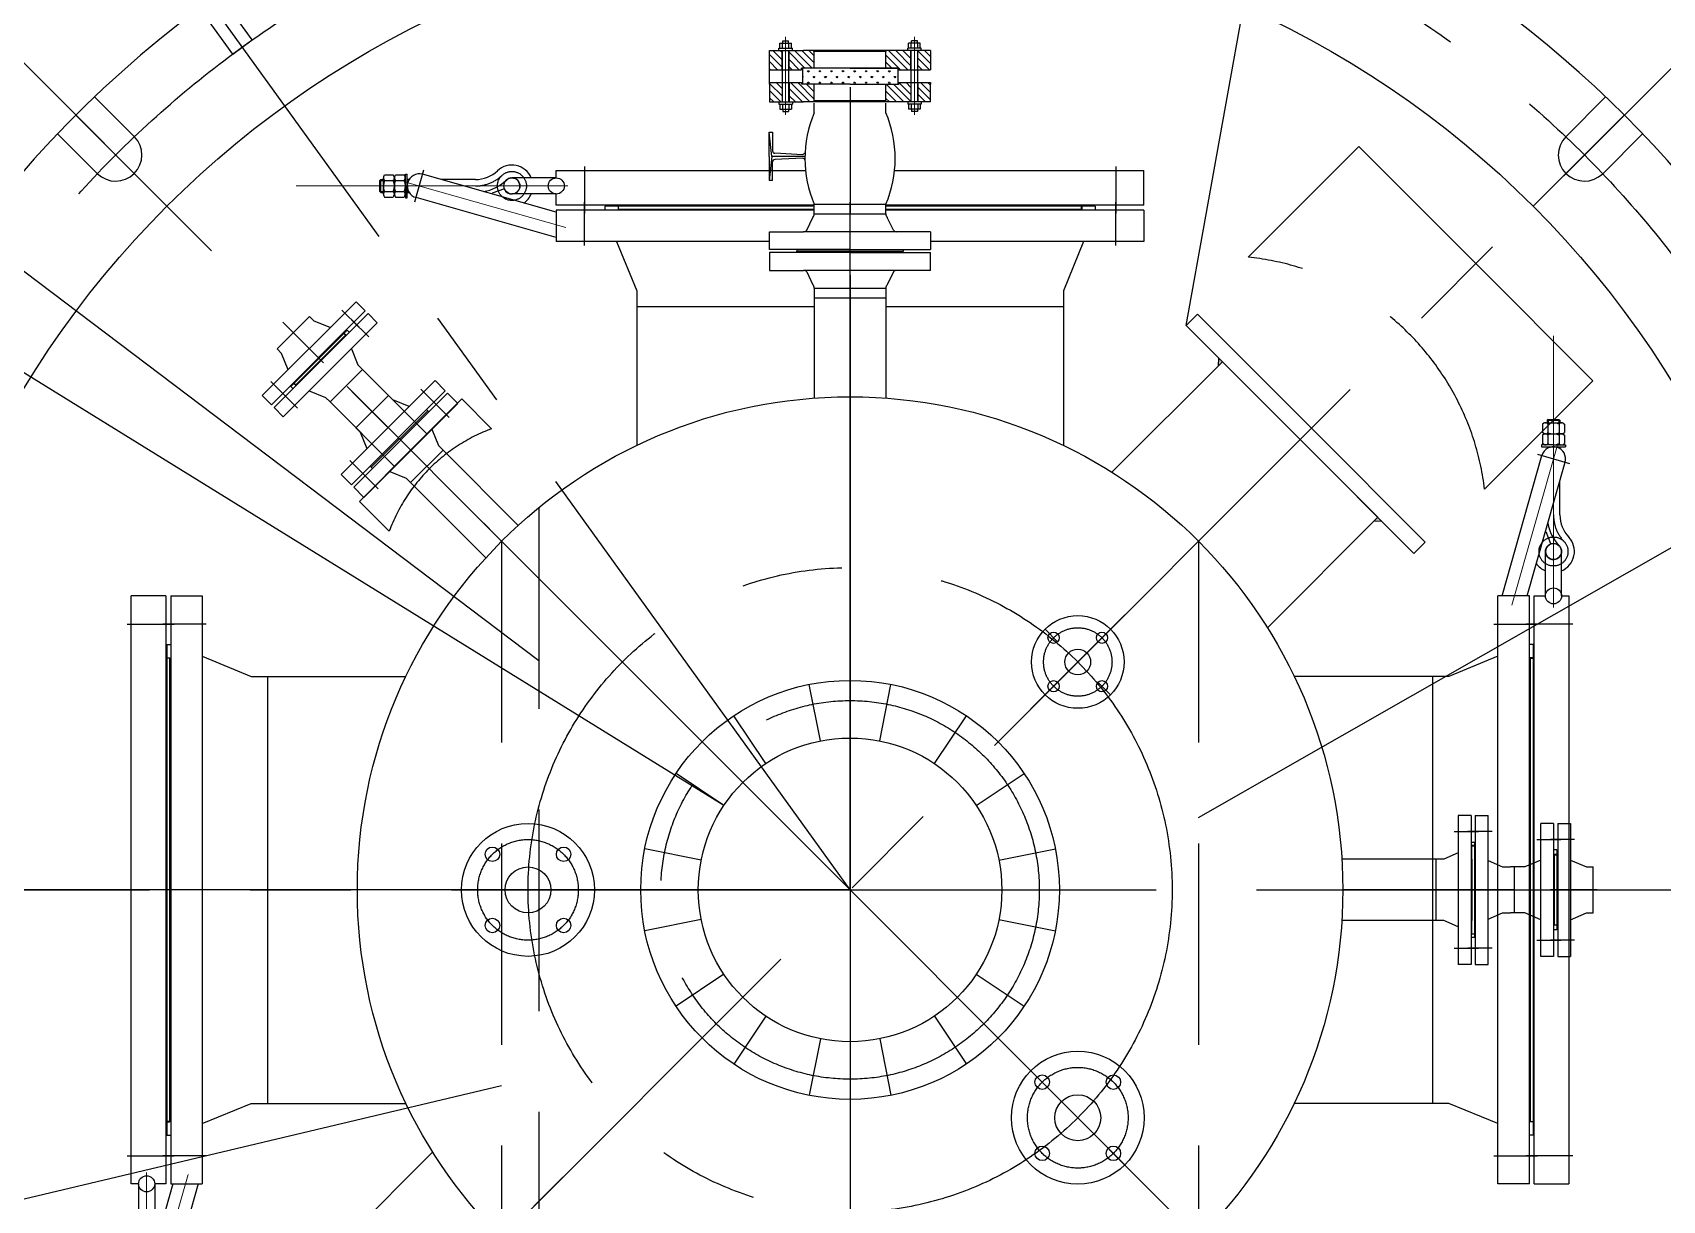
# Model space of a CAD drawing. Header units: millimetres. Extents: x -1250 to 28450, y -500 to 41550.
# Drawn here: x 12735 to 14760, y 23617 to 25066 of the extents above; entities that cross this region are included whole.
import ezdxf

# ---------------------------------------------------------------- set-up
doc = ezdxf.new("R2010")
doc.units = ezdxf.units.MM
doc.header["$LTSCALE"] = 500
for name, pattern in [('CENTER', [2, 1.25, -0.25, 0.25, -0.25]), ('CENTER2', [1.125, 0.75, -0.125, 0.125, -0.125]), ('DASHED', [0.75, 0.5, -0.25])]:
    doc.linetypes.add(name, pattern=pattern)
for name, color, linetype in [('1轮廓实线层', 7, 'Continuous'), ('2细线层', 4, 'Continuous'), ('3中心线层', 1, 'CENTER'), ('4虚线层', 6, 'DASHED'), ('5剖面线层', 2, 'Continuous'), ('7粗实线', 7, 'Continuous'), ('点划线', 1, 'CENTER2')]:
    doc.layers.add(name, color=color, linetype=linetype)
doc.layers.add('中心线', color=1, linetype='CENTER', lineweight=18)

msp = doc.modelspace()

# ---------------------------------------------------------------- hatches: boundary and pattern name
at = {"layer": '5剖面线层'}
h = msp.add_hatch(color=256, dxfattribs=at)
h.paths.add_polyline_path([(14400.81, 24459.39), (14406.18, 24464.76), (14411.09, 24459.84)])
h.paths.add_polyline_path([(14208.22, 24662.71), (14213.14, 24657.8), (14207.77, 24652.43)])
at = {"layer": '7粗实线'}
h = msp.add_hatch(dxfattribs=at)
h.set_pattern_fill('ANSI31', color=4, scale=2, angle=180, style=0)
h.set_pattern_definition([(135, (66147.559, -10835.091), (4.49012806, 4.49012806), [])])
h.paths.add_polyline_path([(13835.04, 25044.29), (13850.71, 25044.29), (13850.71, 25020.29), (13835.04, 25020.29)])
h.paths.add_polyline_path([(13795.21, 25042.96), (13796.12, 25044.29), (13808.71, 25044.29), (13826.37, 25044.29), (13826.37, 25020.29), (13811.21, 25020.29), (13811.21, 25022.29), (13795.21, 25022.29)])
h.paths.add_polyline_path([(13675.04, 25044.29), (13692.71, 25044.29), (13705.29, 25044.29), (13706.21, 25042.96), (13706.21, 25022.29), (13690.21, 25022.29), (13690.21, 25020.29), (13675.04, 25020.29)])
h.paths.add_polyline_path([(13650.71, 25044.29), (13666.37, 25044.29), (13666.37, 25020.29), (13650.71, 25020.29)])
h.paths.add_polyline_path([(13826.71, 24993.49), (13826.71, 24980.29), (13795.21, 24980.29), (13795.21, 25002.29), (13811.21, 25002.29), (13811.21, 25004.29), (13826.36, 25004.29), (13826.36, 24993.8)])
h.paths.add_polyline_path([(13834.71, 24980.29), (13834.71, 24993.49), (13835.05, 24993.8), (13835.05, 25004.29), (13850.71, 25004.29), (13850.71, 24980.29)])
h.paths.add_polyline_path([(13666.71, 24993.47), (13666.71, 24980.29), (13650.71, 24980.29), (13650.71, 25004.29), (13666.28, 25004.29), (13666.28, 24993.85)])
h.paths.add_polyline_path([(13674.71, 24980.29), (13674.71, 24993.35), (13675.24, 24993.8), (13675.24, 25004.29), (13690.21, 25004.29), (13690.21, 25002.29), (13706.21, 25002.29), (13706.21, 24980.29)])
h = msp.add_hatch(dxfattribs=at)
h.set_pattern_fill('GRASS', color=4, scale=0.4, angle=180, style=0)
h.set_pattern_definition([(90, (58434.882, -3381.561), (7.1842, 7.1842), [1.905, -12.4634]), (135, (58434.882, -3381.561), (7.1842049, 7.1842049), [1.905, -8.255]), (45, (58434.882, -3381.561), (7.1842049, -7.1842049), [1.905, -8.255])])
h.paths.add_polyline_path([(13750.99, 25023.71), (13810.55, 25023.71), (13810.55, 25003.71), (13750.99, 25003.71)])
h.paths.add_polyline_path([(13691.8, 25023.71), (13750.99, 25023.71), (13750.99, 25003.71), (13691.8, 25003.71)])

# ---------------------------------------------------------------- linework, layer by layer
for p, q in [((13485.71, 24726.03), (13485.71, 24553.97)), ((14015.71, 24726.03), (14015.71, 24553.97)), ((14168.24, 24702.7), (14182.38, 24716.84)), ((14309.66, 24561.28), (14168.24, 24702.7)), ((14182.38, 24716.84), (14323.8, 24575.42)), ((14076.03, 24520.69), (14213.14, 24657.8)), ((14208.22, 24662.71), (14207.77, 24652.43)), ((14213.14, 24657.8), (14406.18, 24464.76)), ((13226.08, 24596.95), (13224.67, 24598.37)), ((14465.22, 24434), (14323.8, 24575.42)), ((14309.66, 24561.28), (14451.08, 24419.85)), ((13245.17, 24548.16), (13338.58, 24454.76)), ((13204.87, 24507.86), (13298.27, 24414.45)), ((13309.87, 24443.16), (13295.73, 24457.3)), ((14406.18, 24464.76), (14269.07, 24327.65)), ((14411.09, 24459.84), (14400.81, 24459.39)), ((14451.08, 24419.85), (14465.22, 24434)), ((13026.99, 24267.32), (13199.05, 24267.32)), ((14474.42, 24267.32), (14302.36, 24267.32)), ((13026.99, 23737.32), (13199.05, 23737.32)), ((14474.42, 23737.32), (14302.36, 23737.32)), ((13232.34, 23677), (13095.23, 23539.89))]:
    msp.add_line(p, q)
at = {"layer": '1轮廓实线层'}
for p, q in [((12983.89, 25039.67), (12894.44, 25163.67)), ((13008.22, 25057.22), (12918.54, 25181.53)), ((12983.89, 25039.67), (13008.22, 25057.22)), ((12861.81, 24937.18), (12812.3, 24986.69)), ((14639.6, 24937.18), (14689.39, 24986.97)), ((12815.85, 24891.22), (12766.33, 24940.73)), ((14685.57, 24891.22), (14735.35, 24941.01)), ((14382.7, 24924.89), (14245.38, 24787.57)), ((14527.98, 24779.6), (14382.7, 24924.89)), ((13166.71, 24882.84), (13167.91, 24884.04)), ((13166.71, 24869.24), (13166.71, 24882.84)), ((13166.71, 24882.84), (13171.08, 24882.84)), ((13167.91, 24868.04), (13167.91, 24884.04)), ((13167.91, 24884.04), (13171.08, 24884.04)), ((13171.08, 24865.92), (13171.08, 24886.17)), ((13171.61, 24888.17), (13172.61, 24889.9)), ((13172.61, 24889.9), (13183.14, 24889.9)), ((13172.61, 24882.97), (13183.28, 24882.97)), ((13184.14, 24888.17), (13183.14, 24889.9)), ((13184.71, 24865.92), (13184.71, 24886.17)), ((13185.24, 24888.17), (13186.24, 24889.9)), ((13186.24, 24889.9), (13196.78, 24889.9)), ((13186.24, 24882.97), (13196.92, 24882.97)), ((13197.77, 24888.17), (13196.78, 24889.9)), ((13198.34, 24876.04), (13198.34, 24890.84)), ((13198.34, 24890.84), (13200.71, 24890.83)), ((13200.7, 24861.23), (13200.71, 24890.83)), ((13200.71, 24884.04), (13203.02, 24884.03)), ((13203.02, 24884.03), (13200.71, 24884.03)), ((13385.71, 24843.39), (13219.8, 24890.47)), ((13285.41, 24884.03), (13242.47, 24884.03)), ((13385.71, 24886.02), (13330.71, 24886.02)), ((13385.71, 24895.03), (13695.42, 24895.03)), ((13385.71, 24886.02), (13385.71, 24895.03)), ((13806, 24895.03), (14115.71, 24895.03)), ((14115.71, 24852.03), (14115.71, 24895.03)), ((13166.71, 24869.24), (13167.91, 24868.04)), ((13166.71, 24869.24), (13171.08, 24869.24)), ((13167.91, 24868.04), (13171.08, 24868.04)), ((13171.61, 24863.91), (13172.61, 24862.19)), ((13172.61, 24869.11), (13183.28, 24869.11)), ((13172.61, 24862.19), (13183.14, 24862.19)), ((13184.14, 24863.91), (13183.14, 24862.19)), ((13184.71, 24865.91), (13184.71, 24865.92)), ((13185.24, 24863.91), (13186.24, 24862.19)), ((13186.24, 24869.11), (13185.88, 24868.75)), ((13186.24, 24869.11), (13196.92, 24869.11)), ((13186.24, 24862.19), (13196.78, 24862.19)), ((13197.77, 24863.91), (13196.78, 24862.19)), ((13198.34, 24876.04), (13198.34, 24861.24)), ((13198.34, 24861.24), (13200.7, 24861.23)), ((13202.48, 24868.97), (13200.7, 24868.97)), ((13200.7, 24868.03), (13203.02, 24868.03)), ((13385.71, 24812.21), (13211.61, 24861.6)), ((13321.34, 24872.54), (13306.34, 24866.95)), ((13385.71, 24866.05), (13330.71, 24866.05)), ((13385.71, 24852.03), (13385.71, 24866.05)), ((13706.21, 24852.03), (13385.71, 24852.03)), ((13385.71, 24846.03), (13385.71, 24807.03)), ((13706.21, 24846.03), (13385.71, 24846.03)), ((13446.21, 24851.03), (13446.21, 24846.03)), ((13706.21, 24851.03), (13446.21, 24851.03)), ((13462.71, 24851.03), (13462.71, 24847.03)), ((13462.71, 24847.03), (13706.21, 24847.03)), ((13463.21, 24847.03), (13463.21, 24852.03)), ((13463.21, 24847.03), (13706.21, 24847.03)), ((14115.71, 24852.03), (13795.21, 24852.03)), ((14055.21, 24851.03), (13795.21, 24851.03)), ((13795.21, 24847.03), (14038.21, 24847.03)), ((13795.21, 24847.03), (14038.71, 24847.03)), ((14115.71, 24846.03), (13795.21, 24846.03)), ((14038.21, 24847.03), (14038.21, 24852.03)), ((14038.71, 24851.03), (14038.71, 24847.03)), ((14055.21, 24851.03), (14055.21, 24846.03)), ((14115.71, 24846.03), (14115.71, 24807.03)), ((13650.71, 24807.03), (13385.71, 24807.03)), ((13460.71, 24807.03), (13485.71, 24746.03)), ((14115.71, 24807.03), (13850.71, 24807.03)), ((14040.71, 24807.03), (14015.71, 24746.03)), ((14527.98, 24779.6), (14673.27, 24634.32)), ((13485.71, 24746.03), (13485.71, 24726.03)), ((13706.21, 24749.25), (13706.21, 24612.7)), ((13795.21, 24749.25), (13795.21, 24612.7)), ((14015.71, 24746.03), (14015.71, 24726.03)), ((13020.62, 24615.74), (13137.29, 24732.41)), ((13148.6, 24721.1), (13031.93, 24604.42)), ((13152.14, 24717.56), (13035.47, 24600.89)), ((13148.6, 24721.1), (13137.29, 24732.41)), ((13152.14, 24717.56), (13163.45, 24706.25)), ((13706.21, 24726.03), (13485.71, 24726.03)), ((14015.71, 24726.03), (13795.21, 24726.03)), ((13039, 24673.72), (13079.31, 24714.03)), ((13046.78, 24589.58), (13163.45, 24706.25)), ((13125.98, 24697.06), (13055.97, 24627.05)), ((13084.96, 24708.37), (13079.31, 24714.03)), ((13105.12, 24700.24), (13084.96, 24708.37)), ((13125.98, 24697.06), (13128.81, 24694.23)), ((13061.98, 24628.82), (13124.21, 24691.05)), ((13062.34, 24629.17), (13123.86, 24690.69)), ((13123.86, 24690.69), (13121.03, 24693.52)), ((13122.09, 24693.17), (13124.21, 24691.05)), ((13044.66, 24668.06), (13039, 24673.72)), ((13052.79, 24647.91), (13044.66, 24668.06)), ((13131.28, 24674.07), (13139.41, 24653.92)), ((13145.07, 24648.27), (13104.76, 24607.96)), ((13139.41, 24653.92), (13145.07, 24648.27)), ((13225.06, 24568.27), (13145.07, 24648.27)), ((13055.97, 24627.05), (13058.8, 24624.22)), ((13062.34, 24629.17), (13059.51, 24632)), ((13059.86, 24630.94), (13061.98, 24628.82)), ((13078.95, 24621.75), (13099.11, 24613.62)), ((13118.6, 24517.76), (13235.27, 24634.43)), ((13131.33, 24505.03), (13248, 24621.7)), ((13134.16, 24502.2), (13250.83, 24618.87)), ((13177.29, 24616.04), (13136.98, 24575.74)), ((13182.95, 24610.39), (13177.29, 24616.04)), ((13248, 24621.7), (13235.27, 24634.43)), ((13250.83, 24618.87), (13263.56, 24606.15)), ((14673.27, 24634.32), (14538.83, 24499.87)), ((13031.93, 24604.42), (13020.62, 24615.74)), ((13035.47, 24600.89), (13046.78, 24589.58)), ((13099.11, 24613.62), (13104.76, 24607.96)), ((13104.76, 24607.96), (13184.76, 24527.96)), ((13146.88, 24489.47), (13263.56, 24606.15)), ((13226.08, 24596.95), (13156.08, 24526.95)), ((13226.08, 24596.95), (13156.08, 24526.95)), ((13203.1, 24602.26), (13182.95, 24610.39)), ((13204.91, 24548.12), (13268.47, 24611.67)), ((13226.08, 24596.95), (13227.49, 24595.54)), ((13268.47, 24611.67), (13305.44, 24574.7)), ((13142.64, 24570.08), (13136.98, 24575.74)), ((14612.3, 24581.42), (14610.57, 24580.42)), ((14610.57, 24580.42), (14610.57, 24569.89)), ((14614.31, 24581.95), (14634.55, 24581.95)), ((14617.62, 24586.32), (14616.42, 24585.12)), ((14616.42, 24585.12), (14632.42, 24585.12)), ((14616.42, 24585.12), (14616.42, 24581.95)), ((14617.5, 24580.42), (14617.5, 24569.75)), ((14617.62, 24586.32), (14631.22, 24586.32)), ((14617.62, 24586.32), (14617.62, 24581.95)), ((14631.22, 24586.32), (14632.42, 24585.12)), ((14631.22, 24586.32), (14631.22, 24581.95)), ((14631.35, 24580.42), (14631.35, 24569.75)), ((14632.42, 24585.12), (14632.42, 24581.95)), ((14636.55, 24581.42), (14638.28, 24580.42)), ((14638.28, 24580.42), (14638.28, 24569.89)), ((13150.77, 24549.93), (13142.64, 24570.08)), ((13231.38, 24573.97), (13239.52, 24553.82)), ((14612.3, 24568.89), (14610.57, 24569.89)), ((14612.3, 24567.78), (14610.57, 24566.79)), ((14610.57, 24566.79), (14610.57, 24556.25)), ((14612.3, 24555.26), (14610.57, 24556.25)), ((14614.3, 24568.32), (14614.31, 24568.32)), ((14614.31, 24568.32), (14634.55, 24568.32)), ((14617.5, 24566.79), (14617.13, 24567.15)), ((14617.5, 24566.79), (14617.5, 24556.11)), ((14631.35, 24566.79), (14631.35, 24556.11)), ((14636.55, 24568.89), (14638.28, 24569.89)), ((14636.55, 24567.78), (14638.28, 24566.79)), ((14636.55, 24555.26), (14638.28, 24556.25)), ((14638.28, 24566.79), (14638.28, 24556.25)), ((13204.91, 24548.12), (13141.36, 24484.56)), ((13245.17, 24548.16), (13204.87, 24507.86)), ((13239.52, 24553.82), (13245.17, 24548.16)), ((14560.59, 24367.32), (14609.99, 24541.42)), ((14609.62, 24554.69), (14609.62, 24552.33)), ((14624.42, 24554.69), (14609.62, 24554.69)), ((14609.62, 24552.33), (14639.22, 24552.32)), ((14616.42, 24552.32), (14616.42, 24550.01)), ((14617.35, 24550.55), (14617.35, 24552.32)), ((14624.42, 24554.69), (14639.22, 24554.69)), ((14632.42, 24552.32), (14632.42, 24550.01)), ((14632.42, 24550.01), (14632.42, 24552.32)), ((14639.22, 24554.69), (14639.22, 24552.32)), ((13131.33, 24505.03), (13118.6, 24517.76)), ((13156.08, 24526.95), (13154.66, 24528.36)), ((13156.08, 24526.95), (13157.49, 24525.53)), ((13179.06, 24521.65), (13199.21, 24513.51)), ((14591.78, 24367.32), (14638.85, 24533.23)), ((13134.16, 24502.2), (13146.88, 24489.47)), ((13199.21, 24513.51), (13204.87, 24507.86)), ((14632.42, 24467.62), (14632.42, 24510.56)), ((13141.36, 24484.56), (13178.33, 24447.59)), ((14620.92, 24431.69), (14615.34, 24446.69)), ((14614.43, 24367.32), (14614.43, 24422.32)), ((14634.4, 24367.32), (14634.4, 24422.32)), ((12857.99, 23637.32), (12857.99, 24367.32)), ((12900.99, 24367.32), (12857.99, 24367.32)), ((12900.99, 24367.32), (12900.99, 23637.32)), ((12906.99, 24367.32), (12906.99, 23637.32)), ((12906.99, 24367.32), (12945.99, 24367.32)), ((12945.99, 24367.32), (12945.99, 23637.32)), ((14555.42, 23637.32), (14555.42, 24367.32)), ((14594.42, 24367.32), (14555.42, 24367.32)), ((14594.42, 23637.32), (14594.42, 24367.32)), ((14600.42, 23637.32), (14600.42, 24367.32)), ((14600.42, 24367.32), (14614.43, 24367.32)), ((14634.4, 24367.32), (14643.42, 24367.32)), ((14643.42, 24367.32), (14643.42, 23637.32)), ((12901.99, 24306.82), (12901.99, 23697.82)), ((12901.99, 24306.82), (12906.99, 24306.82)), ((12945.99, 24292.32), (13006.99, 24267.32)), ((14555.42, 24292.32), (14494.42, 24267.32)), ((14599.42, 24306.82), (14594.42, 24306.82)), ((14599.42, 23697.82), (14599.42, 24306.82)), ((12905.99, 24289.82), (12900.99, 24289.82)), ((12901.99, 24290.32), (12905.99, 24290.32)), ((12905.99, 23714.32), (12905.99, 24290.32)), ((12905.99, 23714.82), (12905.99, 24289.82)), ((14595.42, 24290.32), (14595.42, 23714.32)), ((14599.42, 24290.32), (14595.42, 24290.32)), ((14595.42, 24289.82), (14595.42, 23714.82)), ((14595.42, 24289.82), (14600.42, 24289.82)), ((13006.99, 24267.32), (13026.99, 24267.32)), ((13026.99, 24267.32), (13026.99, 23737.32)), ((14494.42, 24267.32), (14474.42, 24267.32)), ((14474.42, 23737.32), (14474.42, 24267.32)), ((14645.61, 24039.32), (14665.61, 24030.82)), ((14665.61, 24030.82), (14673.61, 24030.82)), ((14673.61, 23973.82), (14673.61, 24030.82)), ((14645.61, 23965.32), (14665.61, 23973.82)), ((14665.61, 23973.82), (14673.61, 23973.82)), ((12945.99, 23712.32), (13006.99, 23737.32)), ((13006.99, 23737.32), (13026.99, 23737.32)), ((14494.42, 23737.32), (14474.42, 23737.32)), ((14555.42, 23712.32), (14494.42, 23737.32)), ((12905.99, 23714.82), (12900.99, 23714.82)), ((12901.99, 23714.32), (12905.99, 23714.32)), ((14595.42, 23714.82), (14600.42, 23714.82)), ((14599.42, 23714.32), (14595.42, 23714.32)), ((12901.99, 23697.82), (12906.99, 23697.82)), ((14599.42, 23697.82), (14594.42, 23697.82)), ((12867.01, 23637.32), (12857.99, 23637.32)), ((12909.63, 23637.32), (12862.56, 23471.42)), ((12867.01, 23637.32), (12867.01, 23582.32)), ((12886.98, 23637.32), (12886.98, 23582.32)), ((12900.99, 23637.32), (12886.98, 23637.32)), ((12940.82, 23637.32), (12891.42, 23463.23)), ((12906.99, 23637.32), (12945.99, 23637.32)), ((14594.42, 23637.32), (14555.42, 23637.32)), ((14600.42, 23637.32), (14643.42, 23637.32))]:
    msp.add_line(p, q, dxfattribs=at)
for centre, radius in [((13750.71, 24002.32), 1200), ((13330.71, 24876.03), 9.99), ((13385.84, 24876.03), 9.99), ((13750.71, 24002.32), 612), ((14624.42, 24422.32), 9.99), ((14624.42, 24367.19), 9.99), ((14033.55, 24285.17), 57.5), ((14003.5, 24315.22), 7), ((14063.6, 24315.22), 7), ((14033.55, 24285.17), 16), ((13750.71, 24002.32), 260), ((14003.5, 24255.11), 7), ((14063.6, 24255.11), 7), ((13750.71, 24002.32), 188.5), ((13350.71, 24002.32), 82.5), ((13306.51, 24046.52), 9), ((13394.9, 24046.52), 9), ((13350.71, 24002.32), 28.5), ((13306.51, 23958.13), 9), ((13394.9, 23958.13), 9), ((14033.55, 23719.48), 82.5), ((13989.35, 23763.67), 9), ((14077.74, 23763.67), 9), ((14033.55, 23719.48), 28.5), ((13989.35, 23675.29), 9), ((14077.74, 23675.29), 9), ((12876.99, 23637.46), 9.99)]:
    msp.add_circle(centre, radius, dxfattribs=at)
for centre, radius, start, end in [((13750.71, 24002.32), 1360, 208.36882, 125.17411), ((13750.71, 24002.32), 1360, 126.43801, 207.73886), ((12838.54, 24914.49), 32.5, 225.72183, 44.27817), ((14662.87, 24914.49), 32.5, 135.72183, 314.27817), ((13330.71, 24876.03), 26, 22.58747, 133.34176), ((13188.29, 24875.98), 17.25, 156.09853, 203.45697), ((13175.08, 24886.17), 4, 150, 180), ((13175.08, 24886.16), 4, 180, 232.90464), ((13180.68, 24886.16), 4, 307.09536, 0), ((13167.46, 24875.98), 17.25, 336.54303, 23.90147), ((13180.68, 24886.17), 4, 0, 30), ((13201.93, 24875.98), 17.25, 156.09853, 203.45697), ((13188.71, 24886.17), 4, 150, 180), ((13188.71, 24886.16), 4, 180, 232.90464), ((13194.31, 24886.16), 4, 307.09536, 0), ((13181.09, 24875.98), 17.25, 336.54303, 23.90147), ((13194.31, 24886.17), 4, 0, 30), ((13215.71, 24876.03), 15, 74.16042, 254.16042), ((13285.41, 24924.03), 40, 270, 313.34176), ((13285.41, 24924.03), 56, 280.46339, 313.34176), ((13330.71, 24876.03), 10, 200.44381, 133.34176), ((13175.08, 24865.92), 4, 127.09536, 180), ((13175.08, 24865.91), 4, 180, 210), ((13180.68, 24865.92), 4, 0, 52.90464), ((13180.68, 24865.91), 4, 330, 0), ((13188.71, 24865.92), 4, 135, 180), ((13188.71, 24865.91), 4, 180, 210), ((13194.31, 24865.92), 4, 0, 52.90464), ((13194.31, 24865.91), 4, 330, 0), ((13330.71, 24876.03), 26, 200.44381, 203.23513), ((13330.71, 24876.03), 26, 305.0857, 337.41253), ((14614.3, 24577.95), 4, 90, 120), ((14614.31, 24577.95), 4, 37.09536, 90), ((14624.36, 24564.74), 17.25, 66.09853, 113.45697), ((14634.54, 24577.95), 4, 90, 142.90464), ((14634.55, 24577.95), 4, 60, 90), ((14614.3, 24572.35), 4, 240, 270), ((14614.3, 24564.32), 4, 90, 120), ((14614.3, 24558.72), 4, 240, 270), ((14614.31, 24572.35), 4, 270, 322.90464), ((14614.31, 24564.32), 4, 45, 90), ((14614.31, 24558.72), 4, 270, 322.90464), ((14624.36, 24585.57), 17.25, 246.54303, 293.90147), ((14624.36, 24551.1), 17.25, 66.09853, 113.45697), ((14624.36, 24571.94), 17.25, 246.54303, 293.90147), ((14634.54, 24572.35), 4, 217.09536, 270), ((14634.54, 24564.32), 4, 90, 142.90464), ((14634.54, 24558.72), 4, 217.09536, 270), ((14634.55, 24572.35), 4, 270, 300), ((14634.55, 24564.32), 4, 60, 90), ((14634.55, 24558.72), 4, 270, 300), ((14624.42, 24537.32), 15, 344.16042, 164.16042), ((14672.42, 24467.62), 56, 190.46339, 223.34176), ((14672.42, 24467.62), 40, 180, 223.34176), ((14624.42, 24422.32), 26, 110.44381, 113.23513), ((14624.42, 24422.32), 26, 292.58747, 43.34176), ((14624.42, 24422.32), 10, 110.44381, 43.34176), ((14624.42, 24422.32), 26, 215.0857, 247.41253)]:
    msp.add_arc(centre, radius, start, end, dxfattribs=at)
at = {"layer": '2细线层'}
for p, q in [((14168.24, 24702.7), (14498.61, 26542.89)), ((13364.34, 24286.42), (11486.52, 25705.52)), ((14183.46, 24092.13), (15716.76, 24967.3)), ((13593.97, 24107.05), (12222.24, 24953.91)), ((13317.96, 23759.24), (11527.39, 23334.64))]:
    msp.add_line(p, q, dxfattribs=at)
at = {"layer": '3中心线层'}
for p, q in [((13750.71, 25748.81), (13750.71, 22255.83)), ((12515.75, 22767.37), (14985.66, 25237.28)), ((12515.75, 25237.28), (13096.63, 24656.4)), ((13750.71, 24002.32), (12906.49, 25172.6)), ((12902.18, 24850.85), (12789.04, 24963.99)), ((14599.23, 24850.85), (14712.37, 24963.99)), ((13750.71, 24955.55), (13750.71, 24842.03)), ((13420.71, 24900.03), (13420.71, 24842.03)), ((14080.71, 24900.03), (14080.71, 24842.03)), ((13420.71, 24802.03), (13420.71, 24856.03)), ((13750.71, 24502.74), (13750.71, 24856.03)), ((14080.71, 24802.03), (14080.71, 24856.03)), ((13750.71, 24765.32), (13750.71, 24707.32)), ((13119.61, 24721.8), (13140.83, 24700.59)), ((13750.71, 24662.32), (13750.71, 24720.32)), ((13152.85, 24688.57), (13131.63, 24709.78)), ((13750.71, 24002.32), (13750.71, 24712.32)), ((13750.71, 24002.32), (13093.1, 24659.93)), ((13031.22, 24633.42), (13052.44, 24612.2)), ((13064.46, 24600.18), (13043.25, 24621.4)), ((13338.17, 24414.86), (13126.03, 24626.99)), ((13217.59, 24623.82), (13238.81, 24602.61)), ((13252.95, 24588.47), (13231.74, 24609.68)), ((13129.21, 24535.43), (13150.42, 24514.22)), ((13164.56, 24500.08), (13143.35, 24521.29)), ((13975.21, 24226.83), (14091.88, 24343.5)), ((12852.99, 24332.32), (12910.99, 24332.32)), ((12950.99, 24332.32), (12896.99, 24332.32)), ((14008.45, 24310.27), (13992.89, 24325.82)), ((14058.65, 24310.27), (14074.21, 24325.82)), ((14550.42, 24332.32), (14604.42, 24332.32)), ((14648.42, 24332.32), (14590.42, 24332.32)), ((13713.93, 24187.2), (13699.98, 24257.33)), ((13713.93, 24187.2), (13699.98, 24257.33)), ((13750.71, 24262.32), (13750.71, 23742.32)), ((13787.48, 24187.2), (13801.43, 24257.33)), ((13787.48, 24187.2), (13801.43, 24257.33)), ((14008.45, 24260.06), (13992.89, 24244.51)), ((14058.65, 24260.06), (14074.21, 24244.51)), ((13645.98, 24159.06), (13606.26, 24218.51)), ((13645.98, 24159.06), (13606.26, 24218.51)), ((13855.43, 24159.06), (13895.15, 24218.51)), ((13855.43, 24159.06), (13895.15, 24218.51)), ((13593.97, 24107.05), (13534.52, 24146.77)), ((13593.97, 24107.05), (13534.52, 24146.77)), ((13907.44, 24107.05), (13966.89, 24146.77)), ((13565.83, 24039.1), (13495.7, 24053.05)), ((13565.83, 24039.1), (13495.7, 24053.05)), ((13935.58, 24039.1), (14005.71, 24053.05)), ((13935.58, 24039.1), (14005.71, 24053.05)), ((13281.71, 24002.32), (12004.22, 24002.32)), ((12255.71, 24002.32), (15497.2, 24002.32)), ((13750.71, 24002.32), (12380.71, 24002.32)), ((13293.21, 24002.32), (13408.21, 24002.32)), ((13490.71, 24002.32), (14010.71, 24002.32)), ((13750.71, 24002.32), (14333.21, 23419.82)), ((14572.17, 24002.32), (14362.71, 24002.32)), ((14678.61, 24002.32), (14620.61, 24002.32)), ((13565.83, 23965.55), (13495.7, 23951.6)), ((13565.83, 23965.55), (13495.7, 23951.6)), ((13935.58, 23965.55), (14005.71, 23951.6)), ((13935.58, 23965.55), (14005.71, 23951.6)), ((13593.97, 23897.6), (13534.52, 23857.87)), ((13593.97, 23897.6), (13534.52, 23857.87)), ((13907.44, 23897.6), (13966.89, 23857.87)), ((13907.44, 23897.6), (13966.89, 23857.87)), ((13645.98, 23845.59), (13606.26, 23786.14)), ((13645.98, 23845.59), (13606.26, 23786.14)), ((13855.43, 23845.59), (13895.15, 23786.14)), ((13855.43, 23845.59), (13895.15, 23786.14)), ((13713.93, 23817.45), (13699.98, 23747.32)), ((13713.93, 23817.45), (13699.98, 23747.32)), ((13787.48, 23817.45), (13801.43, 23747.32)), ((13787.48, 23817.45), (13801.43, 23747.32)), ((13975.21, 23777.82), (14091.88, 23661.14)), ((12852.99, 23672.32), (12910.99, 23672.32)), ((12950.99, 23672.32), (12896.99, 23672.32)), ((14550.42, 23672.32), (14604.42, 23672.32)), ((14648.42, 23672.32), (14590.42, 23672.32)), ((13394, 23645.62), (13169.46, 23421.08))]:
    msp.add_line(p, q, dxfattribs=at)
for centre, radius in [((13750.71, 24002.32), 1290), ((13750.71, 24002.32), 400), ((14033.55, 24285.17), 42.5), ((13750.71, 24002.32), 235), ((13350.71, 24002.32), 62.5), ((14033.55, 23719.48), 62.5)]:
    msp.add_circle(centre, radius, dxfattribs=at)
at = {"layer": '4虚线层'}
for p, q in [((13750.71, 24612.7), (13750.71, 23390.32)), ((13364.34, 24476.94), (13364.34, 23527.7)), ((13317.96, 24435.07), (13317.96, 23569.57)), ((14183.46, 24435.07), (14183.46, 23569.57)), ((14506.11, 24094.82), (14506.11, 23909.82)), ((14522.11, 24094.82), (14506.11, 24094.82)), ((14522.11, 24094.82), (14522.11, 23909.82)), ((14527.11, 24094.82), (14527.11, 23909.82)), ((14527.11, 24094.82), (14543.11, 24094.82)), ((14543.11, 23909.82), (14543.11, 24094.82)), ((14501.11, 24074.82), (14531.11, 24074.82)), ((14548.11, 24074.82), (14518.11, 24074.82)), ((14624.61, 24084.82), (14608.61, 24084.82)), ((14608.61, 23919.82), (14608.61, 24084.82)), ((14624.61, 24084.82), (14624.61, 23919.82)), ((14629.61, 24084.82), (14629.61, 23919.82)), ((14629.61, 24084.82), (14645.61, 24084.82)), ((14645.61, 24084.82), (14645.61, 23919.82)), ((14526.11, 24061.32), (14522.11, 24061.32)), ((14523.11, 23947.32), (14523.11, 24057.32)), ((14526.11, 24057.32), (14523.11, 24057.32)), ((14523.11, 24056.82), (14527.11, 24056.82)), ((14523.11, 23947.82), (14523.11, 24056.82)), ((14526.11, 24061.32), (14526.11, 23943.32)), ((14603.61, 24064.82), (14633.61, 24064.82)), ((14650.61, 24064.82), (14620.61, 24064.82)), ((14628.61, 24051.82), (14624.61, 24051.82)), ((14628.61, 24051.82), (14628.61, 23952.82)), ((14405.61, 24040.32), (14361.53, 24040.32)), ((14478.11, 24040.32), (14405.61, 24040.32)), ((14488.11, 24040.32), (14478.11, 24040.32)), ((14478.11, 24040.32), (14478.11, 23964.32)), ((14506.11, 24048.32), (14488.11, 24040.32)), ((14523.11, 24040.32), (14523.11, 23964.32)), ((14543.11, 24038.82), (14561.11, 24030.82)), ((14561.11, 24030.82), (14571.11, 24030.82)), ((14580.61, 24030.82), (14571.11, 24030.82)), ((14575.86, 23973.82), (14575.86, 24030.82)), ((14588.61, 24030.82), (14580.61, 24030.82)), ((14608.61, 24039.32), (14588.61, 24030.82)), ((14625.61, 23958.32), (14625.61, 24046.32)), ((14628.61, 24046.32), (14625.61, 24046.32)), ((14625.61, 24045.82), (14629.61, 24045.82)), ((14625.61, 23958.82), (14625.61, 24045.82)), ((14473.11, 24002.32), (14531.11, 24002.32)), ((14576.11, 24002.32), (14518.11, 24002.32)), ((14575.61, 24002.32), (14633.61, 24002.32)), ((14543.11, 23965.82), (14561.11, 23973.82)), ((14561.11, 23973.82), (14571.11, 23973.82)), ((14580.61, 23973.82), (14571.11, 23973.82)), ((14588.61, 23973.82), (14580.61, 23973.82)), ((14608.61, 23965.32), (14588.61, 23973.82)), ((14478.11, 23964.32), (14361.53, 23964.32)), ((14488.11, 23964.32), (14478.11, 23964.32)), ((14506.11, 23956.32), (14488.11, 23964.32)), ((14628.61, 23952.82), (14624.61, 23952.82)), ((14625.61, 23958.82), (14629.61, 23958.82)), ((14628.61, 23958.32), (14625.61, 23958.32)), ((14501.11, 23929.82), (14531.11, 23929.82)), ((14548.11, 23929.82), (14518.11, 23929.82)), ((14526.11, 23943.32), (14522.11, 23943.32)), ((14523.11, 23947.82), (14527.11, 23947.82)), ((14526.11, 23947.32), (14523.11, 23947.32)), ((14603.61, 23939.82), (14633.61, 23939.82)), ((14650.61, 23939.82), (14620.61, 23939.82)), ((14522.11, 23909.82), (14506.11, 23909.82)), ((14527.11, 23909.82), (14543.11, 23909.82)), ((14624.61, 23919.82), (14608.61, 23919.82)), ((14629.61, 23919.82), (14645.61, 23919.82))]:
    msp.add_line(p, q, dxfattribs=at)
for centre, radius, start, end in [((14211.78, 24459.79), 329.5, 6.98643, 84.14596), ((13381.21, 24371.82), 216.57, 110.47938, 159.52062)]:
    msp.add_arc(centre, radius, start, end, dxfattribs=at)
at = {"layer": '7粗实线'}
for p, q in [((13650.71, 25002.29), (13650.71, 25044.29)), ((13650.71, 25044.29), (13692.71, 25044.29)), ((13662.4, 25044.29), (13662.4, 25047.1)), ((13662.4, 25047.1), (13679.01, 25047.1)), ((13663.49, 25047.1), (13663.49, 25053.2)), ((13663.49, 25053.2), (13678, 25053.2)), ((13666.37, 25020.29), (13666.37, 25044.29)), ((13666.71, 25047.1), (13666.71, 25053.2)), ((13666.71, 24980.29), (13666.71, 25044.29)), ((13667.13, 25053.2), (13667.13, 25056.32)), ((13667.13, 25056.32), (13674.28, 25056.32)), ((13674.28, 25053.2), (13674.28, 25056.32)), ((13674.71, 25047.1), (13674.71, 25053.2)), ((13674.71, 24980.29), (13674.71, 25044.29)), ((13675.04, 25020.29), (13675.04, 25044.29)), ((13678, 25047.1), (13678, 25053.2)), ((13679.01, 25044.29), (13679.01, 25047.1)), ((13705.29, 25044.29), (13692.71, 25044.29)), ((13706.21, 25042.96), (13705.29, 25044.29)), ((13796.12, 25044.29), (13705.29, 25044.29)), ((13706.21, 25022.29), (13706.21, 25042.96)), ((13795.21, 25042.96), (13706.21, 25042.96)), ((13795.21, 25042.96), (13796.12, 25044.29)), ((13795.21, 25022.29), (13795.21, 25042.96)), ((13808.71, 25044.29), (13796.12, 25044.29)), ((13850.71, 25044.29), (13808.71, 25044.29)), ((13839.01, 25047.1), (13822.4, 25047.1)), ((13822.4, 25044.29), (13822.4, 25047.1)), ((13837.92, 25053.2), (13823.41, 25053.2)), ((13823.41, 25047.1), (13823.41, 25053.2)), ((13826.37, 25020.29), (13826.37, 25044.29)), ((13826.71, 25047.1), (13826.71, 25053.2)), ((13826.71, 25022.29), (13826.71, 25044.29)), ((13827.13, 25053.2), (13827.13, 25056.32)), ((13834.28, 25056.32), (13827.13, 25056.32)), ((13834.28, 25053.2), (13834.28, 25056.32)), ((13834.71, 25047.1), (13834.71, 25053.2)), ((13834.71, 25022.29), (13834.71, 25044.29)), ((13835.04, 25020.29), (13835.04, 25044.29)), ((13837.92, 25047.1), (13837.92, 25053.2)), ((13839.01, 25044.29), (13839.01, 25047.1)), ((13850.71, 25044.29), (13850.71, 25020.29)), ((13811.21, 25022.29), (13690.21, 25022.29)), ((13690.21, 25022.29), (13690.21, 25020.29)), ((13750.71, 25022.29), (13690.21, 25022.29)), ((13690.21, 25020.29), (13690.21, 25022.29)), ((13691.52, 25022.29), (13691.52, 25002.29)), ((13750.71, 25022.29), (13811.21, 25022.29)), ((13810.26, 25002.29), (13810.26, 25022.29)), ((13811.21, 25020.29), (13811.21, 25022.29)), ((13811.21, 25020.29), (13811.21, 25022.29)), ((13826.71, 24980.29), (13826.71, 25022.29)), ((13834.71, 24980.29), (13834.71, 25022.29)), ((13650.71, 25020.29), (13690.21, 25020.29)), ((13650.71, 25004.29), (13690.21, 25004.29)), ((13650.71, 25002.29), (13650.71, 24980.29)), ((13666.37, 25004.29), (13666.37, 24980.29)), ((13675.04, 25004.29), (13675.04, 24980.29)), ((13690.21, 25004.29), (13690.21, 25002.29)), ((13690.21, 25004.29), (13690.21, 25002.29)), ((13750.71, 25002.29), (13690.21, 25002.29)), ((13706.21, 24980.29), (13706.21, 25002.29)), ((13750.71, 25002.29), (13811.21, 25002.29)), ((13795.21, 24980.29), (13795.21, 25002.29)), ((13811.21, 25020.29), (13850.71, 25020.29)), ((13811.21, 25004.29), (13850.71, 25004.29)), ((13811.21, 25004.29), (13811.21, 25002.29)), ((13811.21, 25002.29), (13811.21, 25004.29)), ((13826.37, 25004.29), (13826.37, 24980.29)), ((13835.04, 25004.29), (13835.04, 24980.29)), ((13850.71, 25004.29), (13850.71, 25002.29)), ((13850.71, 24980.29), (13850.71, 25002.29)), ((13650.71, 24980.29), (13692.71, 24980.29)), ((13662.4, 24980.29), (13662.4, 24977.49)), ((13679.01, 24980.29), (13679.01, 24977.49)), ((13808.71, 24980.29), (13692.71, 24980.29)), ((13706.21, 24982.04), (13795.21, 24982.04)), ((13850.71, 24980.29), (13808.71, 24980.29)), ((13822.4, 24980.29), (13822.4, 24977.49)), ((13839.01, 24980.29), (13839.01, 24977.49)), ((13662.4, 24977.49), (13679.01, 24977.49)), ((13663.49, 24977.49), (13663.49, 24971.39)), ((13663.49, 24971.39), (13678, 24971.39)), ((13666.71, 24977.49), (13666.71, 24971.39)), ((13667.13, 24971.39), (13667.13, 24968.26)), ((13667.13, 24968.26), (13674.28, 24968.26)), ((13674.28, 24971.39), (13674.28, 24968.26)), ((13674.71, 24977.49), (13674.71, 24971.39)), ((13678, 24977.49), (13678, 24971.39)), ((13706.21, 24966.85), (13706.21, 24978.85)), ((13795.21, 24966.85), (13795.21, 24978.85)), ((13839.01, 24977.49), (13822.4, 24977.49)), ((13823.41, 24977.49), (13823.41, 24971.39)), ((13837.92, 24971.39), (13823.41, 24971.39)), ((13826.71, 24977.49), (13826.71, 24971.39)), ((13827.13, 24971.39), (13827.13, 24968.26)), ((13834.28, 24968.26), (13827.13, 24968.26)), ((13834.28, 24971.39), (13834.28, 24968.26)), ((13834.71, 24977.49), (13834.71, 24971.39)), ((13837.92, 24977.49), (13837.92, 24971.39)), ((13650.33, 24912.7), (13650.33, 24942.7)), ((13650.33, 24942.7), (13654.36, 24942.7)), ((13653.73, 24912.7), (13650.33, 24942.7)), ((13654.36, 24942.7), (13654.36, 24919.61)), ((13650.33, 24912.7), (13650.33, 24882.7)), ((13653.73, 24912.7), (13650.33, 24882.7)), ((13654.36, 24912.7), (13653.73, 24912.7)), ((13694.66, 24912.7), (13654.36, 24912.7)), ((13654.36, 24895.3), (13654.36, 24905.85)), ((13691.72, 24914.87), (13657.21, 24916.62)), ((13692.09, 24910.59), (13657.21, 24908.85)), ((13654.36, 24882.7), (13650.33, 24882.7)), ((13654.36, 24882.7), (13654.36, 24895.3)), ((13706.21, 24853.25), (13795.21, 24853.25)), ((13706.21, 24841.25), (13706.21, 24853.25)), ((13706.21, 24841.25), (13795.21, 24841.25)), ((13795.21, 24841.25), (13795.21, 24853.25)), ((13650.71, 24797.25), (13650.71, 24819.25)), ((13650.71, 24819.25), (13692.71, 24819.25)), ((13808.71, 24819.25), (13692.71, 24819.25)), ((13696.95, 24821.01), (13704.45, 24837.01)), ((13804.46, 24821.01), (13796.96, 24837.01)), ((13850.71, 24819.25), (13808.71, 24819.25)), ((13850.71, 24819.25), (13850.71, 24797.25)), ((13750.71, 24797.25), (13650.71, 24797.25)), ((13750.71, 24793.25), (13650.71, 24793.25)), ((13650.71, 24793.25), (13650.71, 24771.25)), ((13684.71, 24797.25), (13684.71, 24795.25)), ((13750.71, 24795.25), (13684.71, 24795.25)), ((13684.71, 24793.25), (13684.71, 24795.25)), ((13750.71, 24795.25), (13684.71, 24795.25)), ((13750.71, 24797.25), (13850.71, 24797.25)), ((13750.71, 24795.25), (13816.71, 24795.25)), ((13750.71, 24795.25), (13816.71, 24795.25)), ((13750.71, 24793.25), (13850.71, 24793.25)), ((13816.71, 24797.25), (13816.71, 24795.25)), ((13816.71, 24793.25), (13816.71, 24795.25)), ((13850.71, 24771.25), (13850.71, 24793.25)), ((13650.71, 24771.25), (13692.71, 24771.25)), ((13808.71, 24771.25), (13692.71, 24771.25)), ((13696.95, 24769.5), (13704.45, 24753.5)), ((13804.46, 24769.5), (13796.96, 24753.5)), ((13850.71, 24771.25), (13808.71, 24771.25)), ((13706.21, 24749.25), (13795.21, 24749.25)), ((13706.21, 24737.25), (13795.21, 24737.25))]:
    msp.add_line(p, q, dxfattribs=at)
for centre, radius, start, end in [((13839.86, 24910.05), 145.23, 156.97563, 203.02437), ((13661.55, 24910.05), 145.23, 336.97563, 23.02437), ((13657.36, 24919.61), 3, 180, 267.09995), ((13657.36, 24905.85), 3, 92.85742, 180), ((13688.12, 24922.86), 8.76, 294.27781, 320.63067), ((13688.12, 24902.78), 8.76, 41.25927, 63.00955), ((13700.21, 24841.25), 6, 315, 0), ((13801.21, 24841.25), 6, 180, 225), ((13692.71, 24825.25), 6, 270, 315), ((13808.71, 24825.25), 6, 225, 270), ((13692.71, 24765.25), 6, 45, 90), ((13808.71, 24765.25), 6, 90, 135), ((13700.21, 24749.25), 6, 0, 45), ((13801.21, 24749.25), 6, 135, 180)]:
    msp.add_arc(centre, radius, start, end, dxfattribs=at)
at = {"layer": '中心线', "ltscale": 0.2}
for p, q in [((13670.71, 24964.4), (13670.71, 25061.19)), ((13830.71, 24964.4), (13830.71, 25061.19))]:
    msp.add_line(p, q, dxfattribs=at)
at = {"layer": '中心线'}
for p, q in [((13397.49, 24824.46), (13197.21, 24881.28)), ((13400.09, 24876.03), (13062.83, 24876.03)), ((14624.42, 24352.94), (14624.42, 24690.2)), ((14572.84, 24355.54), (14629.67, 24555.82)), ((12928.57, 23649.11), (12871.75, 23448.82)), ((12876.99, 23651.71), (12876.99, 23314.45))]:
    msp.add_line(p, q, dxfattribs=at)
at = {"layer": '点划线'}
for p, q in [((13210.07, 24856.16), (13221.34, 24895.91)), ((14604.54, 24542.96), (14644.29, 24531.68))]:
    msp.add_line(p, q, dxfattribs=at)
for centre in [(13330.71, 24876.03), (14624.42, 24422.32)]:
    msp.add_circle(centre, 18, dxfattribs=at)
for centre, start, end in [((13285.41, 24924.03), 270, 313.34176), ((14672.42, 24467.62), 180, 223.34176)]:
    msp.add_arc(centre, 48, start, end, dxfattribs=at)

doc.saveas('drawing.dxf')
